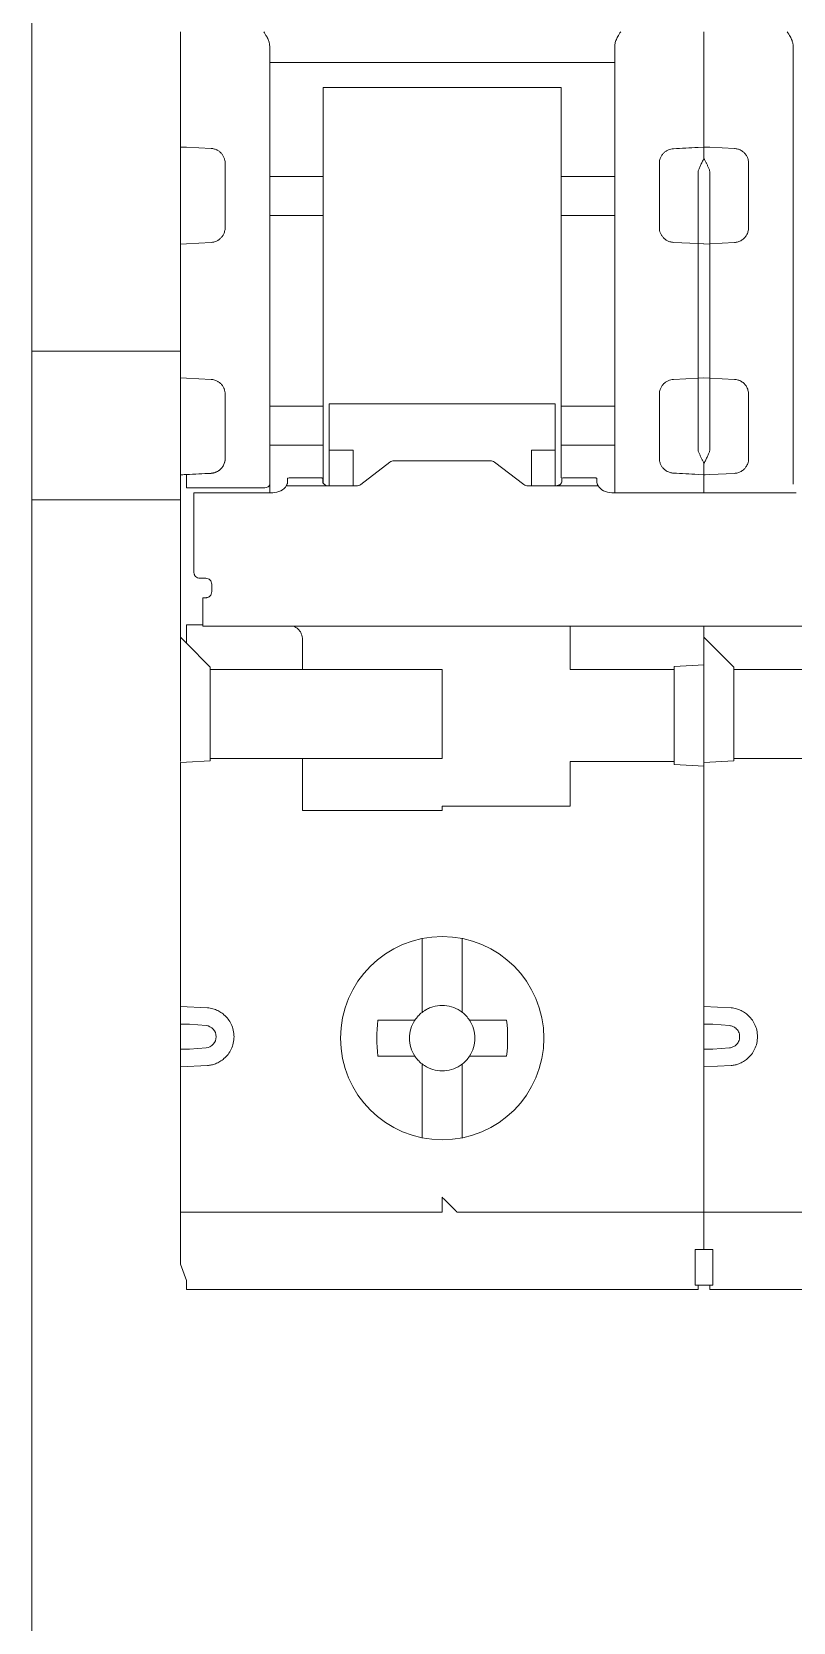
# Model space of a CAD drawing. Header units: millimetres. Extents: x 1359 to 3577, y 1336 to 3557.
# Drawn here: x 1601.1 to 1626.7, y 2911.3 to 2964.8 of the extents above; entities that cross this region are included whole.
import ezdxf

# ---------------------------------------------------------------- set-up
doc = ezdxf.new("R2010")
doc.units = ezdxf.units.MM
doc.layers.add('000-PI-Oprema', color=30, linetype='Continuous', lineweight=5)
doc.layers.add('002-PI-Kabelska kanalica', color=150, linetype='Continuous')

msp = doc.modelspace()

# ---------------------------------------------------------------- linework, layer by layer
at = {"layer": '000-PI-Oprema', "color": 0, "lineweight": 0}
for p, q in [((1623.671, 2964.789), (1623.671, 2963.547)), ((1609.071, 2963.758), (1620.671, 2963.758)), ((1623.671, 2963.547), (1623.671, 2960.914)), ((1610.871, 2962.912), (1618.871, 2962.912)), ((1606.071, 2957.654), (1606.071, 2960.531)), ((1606.117, 2960.913), (1606.089, 2960.914)), ((1606.271, 2960.908), (1606.117, 2960.913)), ((1607.097, 2960.867), (1606.271, 2960.91)), ((1606.271, 2960.908), (1606.271, 2960.91)), ((1607.097, 2960.861), (1607.097, 2960.867)), ((1623.471, 2960.903), (1623.652, 2960.912)), ((1623.717, 2960.913), (1623.689, 2960.914)), ((1623.871, 2960.908), (1623.717, 2960.913)), ((1624.697, 2960.867), (1623.871, 2960.91)), ((1624.697, 2960.867), (1624.697, 2960.861)), ((1623.471, 2960.094), (1623.471, 2957.667)), ((1623.871, 2957.665), (1623.871, 2960.096)), ((1609.071, 2959.923), (1610.871, 2959.923)), ((1620.671, 2959.923), (1618.871, 2959.923)), ((1609.071, 2958.612), (1610.871, 2958.612)), ((1618.871, 2958.612), (1620.671, 2958.612)), ((1606.071, 2957.654), (1606.271, 2957.665)), ((1606.271, 2957.665), (1607.097, 2957.708)), ((1623.471, 2957.667), (1622.645, 2957.71)), ((1623.471, 2957.667), (1623.671, 2957.656)), ((1623.871, 2957.665), (1623.671, 2957.654)), ((1624.697, 2957.708), (1623.871, 2957.665)), ((1606.271, 2953.148), (1606.071, 2953.158)), ((1606.071, 2952.106), (1606.071, 2953.158)), ((1607.097, 2953.104), (1606.271, 2953.148)), ((1622.645, 2953.103), (1623.471, 2953.146)), ((1623.671, 2953.156), (1623.471, 2953.146)), ((1623.471, 2953.146), (1623.471, 2950.718)), ((1623.671, 2953.158), (1623.871, 2953.148)), ((1623.871, 2953.148), (1624.697, 2953.104)), ((1623.871, 2950.716), (1623.871, 2953.148)), ((1609.071, 2952.2), (1610.871, 2952.2)), ((1611.071, 2952.277), (1611.071, 2950.726)), ((1618.671, 2952.277), (1611.071, 2952.277)), ((1618.671, 2950.726), (1618.671, 2952.277)), ((1620.671, 2952.2), (1618.871, 2952.2)), ((1610.871, 2950.89), (1609.071, 2950.89)), ((1610.871, 2949.606), (1610.871, 2950.89)), ((1618.871, 2949.799), (1618.871, 2950.89)), ((1618.871, 2950.89), (1620.671, 2950.89)), ((1611.871, 2950.726), (1611.071, 2950.726)), ((1611.071, 2949.524), (1611.071, 2950.726)), ((1611.871, 2949.524), (1611.871, 2950.726)), ((1613.254, 2950.367), (1616.488, 2950.367)), ((1618.671, 2950.726), (1617.871, 2950.726)), ((1617.871, 2949.524), (1617.871, 2950.726)), ((1618.671, 2950.726), (1618.671, 2949.524)), ((1606.089, 2949.898), (1607.097, 2949.951)), ((1606.271, 2949.902), (1606.271, 2949.904)), ((1607.097, 2949.945), (1607.097, 2949.951)), ((1610.654, 2949.797), (1609.871, 2949.797)), ((1612.13, 2949.569), (1613.113, 2950.322)), ((1616.63, 2950.322), (1617.613, 2949.569)), ((1619.872, 2949.797), (1619.088, 2949.797)), ((1623.652, 2949.9), (1623.471, 2949.91)), ((1623.671, 2949.899), (1623.671, 2949.294)), ((1623.717, 2949.899), (1623.871, 2949.904)), ((1623.871, 2949.902), (1624.697, 2949.945)), ((1623.871, 2949.904), (1623.871, 2949.902)), ((1608.871, 2949.454), (1606.271, 2949.454)), ((1606.521, 2948.682), (1606.521, 2949.294)), ((1606.521, 2949.294), (1609.171, 2949.294)), ((1609.071, 2949.577), (1609.071, 2949.294)), ((1611.054, 2949.524), (1609.629, 2949.524)), ((1609.671, 2949.701), (1609.671, 2949.779)), ((1610.854, 2949.779), (1610.854, 2949.701)), ((1611.054, 2949.524), (1611.988, 2949.524)), ((1617.754, 2949.524), (1618.688, 2949.524)), ((1620.113, 2949.524), (1618.688, 2949.524)), ((1618.888, 2949.779), (1618.888, 2949.701)), ((1620.072, 2949.779), (1620.072, 2949.701)), ((1620.572, 2949.294), (1626.771, 2949.294)), ((1620.671, 2949.306), (1620.671, 2949.729)), ((1606.521, 2948.025), (1606.521, 2946.616)), ((1606.921, 2946.417), (1606.721, 2946.417)), ((1607.121, 2945.968), (1607.121, 2946.217)), ((1606.071, 2945.706), (1606.071, 2946.023)), ((1606.071, 2944.432), (1606.071, 2945.706)), ((1606.821, 2945.763), (1606.921, 2945.763)), ((1606.821, 2945.719), (1606.821, 2945.763)), ((1606.821, 2945.719), (1606.821, 2945.63)), ((1606.821, 2944.856), (1606.271, 2944.856)), ((1606.821, 2944.808), (1610.921, 2944.808)), ((1610.921, 2944.809), (1636.421, 2944.809)), ((1619.171, 2943.356), (1619.171, 2944.809)), ((1623.671, 2944.809), (1623.671, 2944.432)), ((1606.071, 2940.256), (1606.071, 2944.432)), ((1606.071, 2944.432), (1606.271, 2944.232)), ((1606.271, 2944.232), (1606.271, 2944.356)), ((1606.271, 2944.232), (1607.071, 2943.432)), ((1610.171, 2943.356), (1610.171, 2944.356)), ((1623.671, 2944.432), (1623.871, 2944.232)), ((1623.671, 2943.509), (1623.671, 2944.432)), ((1623.871, 2944.232), (1624.671, 2943.432)), ((1607.071, 2943.432), (1607.071, 2943.356)), ((1622.671, 2943.456), (1623.471, 2943.498)), ((1622.671, 2943.456), (1622.671, 2943.356)), ((1623.671, 2943.509), (1623.471, 2943.498)), ((1623.671, 2943.509), (1623.671, 2940.256)), ((1624.671, 2943.432), (1624.671, 2943.356)), ((1610.171, 2943.356), (1607.071, 2943.356)), ((1607.071, 2943.356), (1607.071, 2940.356)), ((1610.171, 2943.356), (1610.571, 2943.356)), ((1610.571, 2943.356), (1614.871, 2943.356)), ((1614.871, 2943.356), (1614.871, 2940.356)), ((1619.571, 2943.356), (1619.171, 2943.356)), ((1619.571, 2943.356), (1622.671, 2943.356)), ((1622.671, 2943.356), (1622.671, 2940.256)), ((1624.671, 2943.356), (1627.771, 2943.356)), ((1624.671, 2943.356), (1624.671, 2940.356)), ((1606.071, 2941.256), (1606.066, 2941.261)), ((1606.071, 2940.228), (1606.271, 2940.238)), ((1606.071, 2940.228), (1606.071, 2932.333)), ((1607.071, 2940.28), (1606.271, 2940.238)), ((1607.071, 2940.356), (1607.071, 2940.28)), ((1610.171, 2940.356), (1607.071, 2940.356)), ((1610.171, 2938.606), (1610.171, 2940.356)), ((1610.171, 2940.356), (1610.571, 2940.356)), ((1614.871, 2940.356), (1610.571, 2940.356)), ((1619.571, 2940.256), (1619.171, 2940.256)), ((1619.171, 2940.256), (1619.171, 2938.756)), ((1622.671, 2940.256), (1619.571, 2940.256)), ((1622.671, 2940.156), (1622.671, 2940.256)), ((1623.671, 2940.228), (1623.671, 2940.256)), ((1623.671, 2940.228), (1623.871, 2940.238)), ((1623.671, 2940.228), (1623.671, 2940.104)), ((1624.671, 2940.28), (1623.871, 2940.238)), ((1624.671, 2940.356), (1624.671, 2940.28)), ((1627.771, 2940.356), (1624.671, 2940.356)), ((1623.471, 2940.114), (1622.671, 2940.156)), ((1623.471, 2940.114), (1623.671, 2940.104)), ((1623.671, 2932.333), (1623.671, 2940.104)), ((1614.871, 2938.606), (1610.171, 2938.606)), ((1614.871, 2938.756), (1614.871, 2938.606)), ((1619.171, 2938.756), (1614.871, 2938.756)), ((1606.066, 2936.251), (1606.071, 2936.256)), ((1614.196, 2934.295), (1614.196, 2934.232)), ((1615.546, 2934.232), (1615.546, 2934.295)), ((1614.196, 2934.232), (1614.196, 2932.113)), ((1615.546, 2932.113), (1615.546, 2934.232)), ((1606.071, 2932.159), (1606.071, 2932.332)), ((1623.671, 2932.333), (1623.671, 2929.68)), ((1606.981, 2931.978), (1606.071, 2932.016)), ((1614.196, 2932.113), (1614.196, 2931.825)), ((1615.546, 2932.113), (1615.546, 2931.825)), ((1624.581, 2931.978), (1623.671, 2932.016)), ((1606.071, 2930.584), (1606.071, 2931.429)), ((1606.371, 2931.429), (1606.929, 2931.38)), ((1612.707, 2931.556), (1613.565, 2931.556)), ((1617.035, 2931.556), (1616.177, 2931.556)), ((1623.971, 2931.429), (1624.529, 2931.38)), ((1606.929, 2930.633), (1606.371, 2930.584)), ((1623.971, 2930.584), (1624.529, 2930.633)), ((1606.071, 2929.997), (1606.981, 2930.035)), ((1613.565, 2930.356), (1612.707, 2930.356)), ((1614.196, 2930.088), (1614.196, 2929.8)), ((1615.546, 2930.088), (1615.546, 2929.8)), ((1617.035, 2930.356), (1616.177, 2930.356)), ((1623.671, 2929.997), (1624.581, 2930.035)), ((1606.071, 2929.68), (1606.071, 2929.734)), ((1606.071, 2929.68), (1606.071, 2925.956)), ((1614.196, 2929.8), (1614.196, 2927.68)), ((1615.546, 2927.68), (1615.546, 2929.8)), ((1623.671, 2925.956), (1623.671, 2929.68)), ((1614.196, 2927.68), (1614.196, 2927.606)), ((1615.546, 2927.606), (1615.546, 2927.68)), ((1606.071, 2925.956), (1606.071, 2923.356)), ((1623.671, 2925.956), (1623.671, 2923.856)), ((1606.071, 2925.106), (1614.871, 2925.106)), ((1623.671, 2925.106), (1615.371, 2925.106)), ((1632.471, 2925.106), (1623.671, 2925.106)), ((1623.971, 2923.856), (1623.371, 2923.856)), ((1606.071, 2923.356), (1606.271, 2922.807)), ((1623.471, 2922.656), (1623.371, 2922.656)), ((1623.871, 2922.656), (1623.471, 2922.656)), ((1623.971, 2922.656), (1623.871, 2922.656)), ((1611.071, 2922.506), (1606.271, 2922.506)), ((1618.691, 2922.506), (1611.071, 2922.506)), ((1623.471, 2922.506), (1618.691, 2922.506)), ((1628.671, 2922.506), (1623.871, 2922.506))]:
    msp.add_line(p, q, dxfattribs=at)
at = {"layer": '000-PI-Oprema', "color": 0, "lineweight": 0, "flags": 128}
msp.add_lwpolyline([(1609.071, 2949.577), (1609.067, 2949.553), (1609.056, 2949.53), (1609.038, 2949.509), (1609.013, 2949.49), (1608.982, 2949.475), (1608.948, 2949.464), (1608.91, 2949.457), (1608.871, 2949.454)], dxfattribs=at)
at = {"layer": '000-PI-Oprema', "color": 0, "lineweight": 0}
msp.add_circle((1614.871, 2930.956), 3.418, dxfattribs=at)
for start, end in [(136.9319, 146.9443), (135, 136.9319), (133.0681, 135), (123.0557, 133.0681), (46.9319, 56.9443), (33.0557, 43.0681), (213.0557, 223.0681), (223.0681, 225), (225, 226.9319), (226.9319, 236.9443), (303.0557, 313.0681), (315, 316.9319), (316.9319, 326.9443)]:
    msp.add_arc((1614.871, 2930.956), 1.1, start, end, dxfattribs=at)
for points, knots in [([(1606.071, 2963.547), (1606.071, 2963.561), (1606.071, 2963.587), (1606.071, 2963.634), (1606.071, 2963.687), (1606.071, 2963.767), (1606.071, 2963.882), (1606.071, 2964.042), (1606.071, 2964.218), (1606.071, 2964.405), (1606.071, 2964.596), (1606.071, 2964.725), (1606.071, 2964.789)], [0, 0, 0, 0, 0.061391, 0.122427, 0.18342, 0.24468, 0.372209, 0.500076, 0.627605, 0.755472, 0.877481, 1, 1, 1, 1]), ([(1608.871, 2964.789), (1608.905, 2964.736), (1608.952, 2964.662), (1609.003, 2964.563), (1609.037, 2964.485), (1609.064, 2964.398), (1609.069, 2964.331), (1609.071, 2964.299)], [0, 0, 0, 0, 0.350015, 0.493309, 0.624855, 0.821183, 1, 1, 1, 1]), ([(1620.671, 2964.299), (1620.672, 2964.32), (1620.674, 2964.364), (1620.689, 2964.43), (1620.71, 2964.496), (1620.74, 2964.563), (1620.791, 2964.662), (1620.838, 2964.737), (1620.871, 2964.789)], [0, 0, 0, 0, 0.117446, 0.242847, 0.378002, 0.506391, 0.652474, 1, 1, 1, 1]), ([(1626.471, 2964.789), (1626.505, 2964.736), (1626.552, 2964.662), (1626.603, 2964.562), (1626.637, 2964.485), (1626.664, 2964.398), (1626.669, 2964.331), (1626.671, 2964.299)], [0, 0, 0, 0, 0.350596, 0.493868, 0.625405, 0.821427, 1, 1, 1, 1]), ([(1620.671, 2964.145), (1620.671, 2964.155), (1620.671, 2964.174), (1620.671, 2964.21), (1620.671, 2964.252), (1620.671, 2964.283), (1620.671, 2964.299)], [0, 0, 0, 0, 0.251193, 0.5, 0.748807, 1, 1, 1, 1]), ([(1626.671, 2964.299), (1626.671, 2964.283), (1626.671, 2964.252), (1626.671, 2964.21), (1626.671, 2964.174), (1626.671, 2964.155), (1626.671, 2964.145)], [0, 0, 0, 0, 0.251193, 0.5, 0.748807, 1, 1, 1, 1]), ([(1609.071, 2964.145), (1609.071, 2964.105), (1609.071, 2964.024), (1609.071, 2963.893), (1609.071, 2963.753), (1609.071, 2963.606), (1609.071, 2963.45), (1609.071, 2963.285), (1609.071, 2963.113), (1609.071, 2962.872), (1609.071, 2962.553), (1609.071, 2962.142), (1609.071, 2961.705), (1609.071, 2961.392), (1609.071, 2961.235)], [0, 0, 0, 0, 0.062736, 0.125281, 0.187695, 0.250043, 0.312387, 0.374792, 0.437318, 0.500031, 0.625212, 0.749931, 0.874692, 1, 1, 1, 1]), ([(1620.671, 2961.083), (1620.671, 2961.167), (1620.671, 2961.333), (1620.671, 2961.575), (1620.671, 2961.81), (1620.671, 2962.037), (1620.671, 2962.257), (1620.671, 2962.47), (1620.671, 2962.676), (1620.671, 2962.94), (1620.671, 2963.249), (1620.671, 2963.585), (1620.671, 2963.889), (1620.671, 2964.06), (1620.671, 2964.145)], [0, 0, 0, 0, 0.062754, 0.125301, 0.187708, 0.250043, 0.312375, 0.374772, 0.437302, 0.500033, 0.625237, 0.749935, 0.874674, 1, 1, 1, 1]), ([(1626.671, 2964.145), (1626.671, 2964.105), (1626.671, 2964.024), (1626.671, 2963.893), (1626.671, 2963.753), (1626.671, 2963.606), (1626.671, 2963.45), (1626.671, 2963.285), (1626.671, 2963.113), (1626.671, 2962.872), (1626.671, 2962.553), (1626.671, 2962.142), (1626.671, 2961.705), (1626.671, 2961.392), (1626.671, 2961.235)], [0, 0, 0, 0, 0.062736, 0.125281, 0.187695, 0.250043, 0.312387, 0.374792, 0.437318, 0.500031, 0.625212, 0.749931, 0.874692, 1, 1, 1, 1]), ([(1606.071, 2960.914), (1606.071, 2960.985), (1606.071, 2961.128), (1606.071, 2961.334), (1606.071, 2961.535), (1606.071, 2961.73), (1606.071, 2961.918), (1606.071, 2962.101), (1606.071, 2962.277), (1606.071, 2962.504), (1606.071, 2962.77), (1606.071, 2963.06), (1606.071, 2963.323), (1606.071, 2963.472), (1606.071, 2963.547)], [0, 0, 0, 0, 0.062728, 0.125271, 0.18769, 0.250045, 0.312396, 0.374804, 0.437328, 0.500029, 0.625194, 0.749922, 0.874696, 1, 1, 1, 1]), ([(1610.871, 2962.912), (1610.871, 2962.871), (1610.871, 2962.788), (1610.871, 2962.67), (1610.871, 2962.557), (1610.871, 2962.414), (1610.871, 2962.249), (1610.871, 2962.141), (1610.871, 2962.088)], [0, 0, 0, 0, 0.125424, 0.250193, 0.374902, 0.500146, 0.749703, 1, 1, 1, 1]), ([(1618.871, 2962.088), (1618.871, 2962.114), (1618.871, 2962.166), (1618.871, 2962.254), (1618.871, 2962.348), (1618.871, 2962.483), (1618.871, 2962.667), (1618.871, 2962.83), (1618.871, 2962.912)], [0, 0, 0, 0, 0.125424, 0.250193, 0.374902, 0.500146, 0.749703, 1, 1, 1, 1]), ([(1618.871, 2959.923), (1618.871, 2959.994), (1618.871, 2960.136), (1618.871, 2960.342), (1618.871, 2960.543), (1618.871, 2960.739), (1618.871, 2960.929), (1618.871, 2961.175), (1618.871, 2961.467), (1618.871, 2961.794), (1618.871, 2961.99), (1618.871, 2962.088)], [0, 0, 0, 0, 0.083508, 0.166833, 0.25006, 0.333277, 0.416572, 0.500032, 0.666688, 0.83311, 1, 1, 1, 1]), ([(1609.071, 2961.235), (1609.071, 2961.171), (1609.071, 2961.044), (1609.071, 2960.845), (1609.071, 2960.643), (1609.071, 2960.435), (1609.071, 2960.223), (1609.071, 2960.006), (1609.071, 2959.784), (1609.071, 2959.633), (1609.071, 2959.558)], [0, 0, 0, 0, 0.12575, 0.250858, 0.375537, 0.5, 0.624463, 0.749142, 0.87425, 1, 1, 1, 1]), ([(1620.671, 2959.69), (1620.671, 2959.761), (1620.671, 2959.903), (1620.671, 2960.111), (1620.671, 2960.315), (1620.671, 2960.514), (1620.671, 2960.709), (1620.671, 2960.899), (1620.671, 2961.022), (1620.671, 2961.083)], [0, 0, 0, 0, 0.143512, 0.28637, 0.428834, 0.571166, 0.71363, 0.856488, 1, 1, 1, 1]), ([(1626.671, 2961.235), (1626.671, 2961.171), (1626.671, 2961.044), (1626.671, 2960.845), (1626.671, 2960.643), (1626.671, 2960.435), (1626.671, 2960.223), (1626.671, 2960.006), (1626.671, 2959.784), (1626.671, 2959.633), (1626.671, 2959.558)], [0, 0, 0, 0, 0.12575, 0.250858, 0.375537, 0.5, 0.624463, 0.749142, 0.87425, 1, 1, 1, 1]), ([(1607.097, 2960.867), (1607.117, 2960.865), (1607.156, 2960.862), (1607.212, 2960.849), (1607.278, 2960.825), (1607.35, 2960.786), (1607.424, 2960.727), (1607.487, 2960.653), (1607.534, 2960.566), (1607.565, 2960.47), (1607.569, 2960.403), (1607.571, 2960.369)], [0, 0, 0, 0, 0.071618, 0.143308, 0.216363, 0.334035, 0.455285, 0.587191, 0.721903, 0.860899, 1, 1, 1, 1]), ([(1622.171, 2960.36), (1622.172, 2960.383), (1622.174, 2960.428), (1622.188, 2960.494), (1622.214, 2960.568), (1622.257, 2960.646), (1622.319, 2960.72), (1622.393, 2960.779), (1622.474, 2960.822), (1622.558, 2960.851), (1622.616, 2960.857), (1622.645, 2960.86)], [0, 0, 0, 0, 0.093221, 0.185813, 0.279137, 0.41434, 0.546905, 0.668022, 0.785627, 0.893606, 1, 1, 1, 1]), ([(1623.471, 2960.094), (1623.484, 2960.126), (1623.511, 2960.195), (1623.557, 2960.301), (1623.611, 2960.417), (1623.65, 2960.491), (1623.671, 2960.53)], [0, 0, 0, 0, 0.193415, 0.424448, 0.693252, 1, 1, 1, 1]), ([(1623.871, 2960.096), (1623.859, 2960.128), (1623.834, 2960.191), (1623.795, 2960.282), (1623.755, 2960.369), (1623.713, 2960.453), (1623.685, 2960.505), (1623.671, 2960.531)], [0, 0, 0, 0, 0.194202, 0.390464, 0.589612, 0.792498, 1, 1, 1, 1]), ([(1625.171, 2960.369), (1625.17, 2960.392), (1625.169, 2960.437), (1625.154, 2960.503), (1625.129, 2960.576), (1625.086, 2960.653), (1625.017, 2960.735), (1624.925, 2960.804), (1624.813, 2960.853), (1624.735, 2960.863), (1624.697, 2960.867)], [0, 0, 0, 0, 0.092601, 0.18543, 0.278489, 0.413813, 0.545287, 0.709927, 0.860804, 1, 1, 1, 1]), ([(1607.571, 2958.207), (1607.571, 2958.327), (1607.571, 2958.566), (1607.571, 2958.921), (1607.571, 2959.274), (1607.571, 2959.506), (1607.571, 2959.622)], [0, 0, 0, 0, 0.2501, 0.5, 0.7499, 1, 1, 1, 1]), ([(1609.071, 2959.558), (1609.071, 2959.447), (1609.071, 2959.225), (1609.071, 2958.89), (1609.071, 2958.552), (1609.071, 2958.212), (1609.071, 2957.87), (1609.071, 2957.291), (1609.071, 2956.471), (1609.071, 2955.406), (1609.071, 2954.342), (1609.071, 2953.406), (1609.071, 2952.6), (1609.071, 2951.921), (1609.071, 2951.477), (1609.071, 2951.255)], [0, 0, 0, 0, 0.041447, 0.082829, 0.124176, 0.16552, 0.206891, 0.248321, 0.374134, 0.500011, 0.625824, 0.751702, 0.834467, 0.91715, 1, 1, 1, 1]), ([(1610.871, 2959.923), (1610.871, 2959.874), (1610.871, 2959.776), (1610.871, 2959.56), (1610.871, 2959.321), (1610.871, 2959.076), (1610.871, 2958.856), (1610.871, 2958.691), (1610.871, 2958.635), (1610.871, 2958.612)], [0, 0, 0, 0, 0.150243, 0.300485, 0.450729, 0.600973, 0.751216, 0.901461, 1, 1, 1, 1]), ([(1618.871, 2959.923), (1618.871, 2959.874), (1618.871, 2959.776), (1618.871, 2959.56), (1618.871, 2959.321), (1618.871, 2959.076), (1618.871, 2958.856), (1618.871, 2958.691), (1618.871, 2958.635), (1618.871, 2958.612)], [0, 0, 0, 0, 0.150243, 0.300485, 0.450729, 0.600973, 0.751216, 0.901461, 1, 1, 1, 1]), ([(1620.671, 2951.123), (1620.671, 2951.237), (1620.671, 2951.465), (1620.671, 2951.81), (1620.671, 2952.158), (1620.671, 2952.508), (1620.671, 2952.862), (1620.671, 2953.459), (1620.671, 2954.306), (1620.671, 2955.406), (1620.671, 2956.506), (1620.671, 2957.473), (1620.671, 2958.305), (1620.671, 2959.005), (1620.671, 2959.461), (1620.671, 2959.69)], [0, 0, 0, 0, 0.041431, 0.082793, 0.124119, 0.165441, 0.206793, 0.248207, 0.374079, 0.500012, 0.625883, 0.751817, 0.834548, 0.917188, 1, 1, 1, 1]), ([(1626.671, 2959.558), (1626.671, 2959.447), (1626.671, 2959.225), (1626.671, 2958.89), (1626.671, 2958.552), (1626.671, 2958.212), (1626.671, 2957.87), (1626.671, 2957.291), (1626.671, 2956.471), (1626.671, 2955.406), (1626.671, 2954.342), (1626.671, 2953.406), (1626.671, 2952.6), (1626.671, 2951.921), (1626.671, 2951.477), (1626.671, 2951.255)], [0, 0, 0, 0, 0.041447, 0.082829, 0.124176, 0.16552, 0.206891, 0.248321, 0.374134, 0.500011, 0.625824, 0.751702, 0.834467, 0.91715, 1, 1, 1, 1]), ([(1610.871, 2958.612), (1610.871, 2958.529), (1610.871, 2958.362), (1610.871, 2958.107), (1610.871, 2957.85), (1610.871, 2957.59), (1610.871, 2957.327), (1610.871, 2956.88), (1610.871, 2956.24), (1610.871, 2955.406), (1610.871, 2954.573), (1610.871, 2953.844), (1610.871, 2953.222), (1610.871, 2952.703), (1610.871, 2952.368), (1610.871, 2952.2)], [0, 0, 0, 0, 0.041319, 0.082538, 0.123706, 0.164869, 0.206076, 0.247373, 0.373654, 0.500018, 0.626299, 0.752662, 0.835118, 0.917437, 1, 1, 1, 1]), ([(1618.871, 2958.612), (1618.871, 2957.605), (1618.871, 2956.506), (1618.871, 2954.307), (1618.871, 2953.208), (1618.871, 2952.2)], [0, 0, 0, 0, 0.5, 0.5, 1, 1, 1, 1]), ([(1607.571, 2958.207), (1607.571, 2958.186), (1607.569, 2958.144), (1607.556, 2958.081), (1607.533, 2958.01), (1607.494, 2957.935), (1607.435, 2957.86), (1607.363, 2957.797), (1607.281, 2957.75), (1607.191, 2957.718), (1607.129, 2957.711), (1607.097, 2957.708)], [0, 0, 0, 0, 0.085507, 0.170147, 0.255273, 0.381189, 0.506725, 0.630753, 0.754527, 0.877113, 1, 1, 1, 1]), ([(1622.645, 2957.71), (1622.624, 2957.712), (1622.582, 2957.715), (1622.521, 2957.731), (1622.453, 2957.757), (1622.38, 2957.799), (1622.308, 2957.862), (1622.249, 2957.936), (1622.205, 2958.021), (1622.176, 2958.113), (1622.173, 2958.177), (1622.171, 2958.209)], [0, 0, 0, 0, 0.082209, 0.16366, 0.245689, 0.369303, 0.493372, 0.618767, 0.744744, 0.872104, 1, 1, 1, 1]), ([(1624.697, 2957.708), (1624.718, 2957.71), (1624.759, 2957.714), (1624.82, 2957.729), (1624.878, 2957.751), (1624.934, 2957.781), (1624.986, 2957.817), (1625.045, 2957.872), (1625.107, 2957.953), (1625.16, 2958.07), (1625.167, 2958.16), (1625.171, 2958.207)], [0, 0, 0, 0, 0.080411, 0.161533, 0.243405, 0.326066, 0.409552, 0.493901, 0.642123, 0.810797, 1, 1, 1, 1]), ([(1606.071, 2953.158), (1606.071, 2953.264), (1606.071, 2953.477), (1606.071, 2953.796), (1606.071, 2954.117), (1606.071, 2954.438), (1606.071, 2954.76), (1606.071, 2955.083), (1606.071, 2955.487), (1606.071, 2955.972), (1606.071, 2956.535), (1606.071, 2957.097), (1606.071, 2957.468), (1606.071, 2957.654)], [0, 0, 0, 0, 0.071572, 0.143012, 0.214372, 0.285701, 0.357051, 0.428472, 0.500015, 0.625079, 0.749917, 0.8748, 1, 1, 1, 1]), ([(1623.471, 2957.667), (1623.471, 2957.56), (1623.471, 2957.346), (1623.471, 2957.024), (1623.471, 2956.702), (1623.471, 2956.379), (1623.471, 2956.055), (1623.471, 2955.731), (1623.471, 2955.325), (1623.471, 2954.838), (1623.471, 2954.272), (1623.471, 2953.707), (1623.471, 2953.333), (1623.471, 2953.146)], [0, 0, 0, 0, 0.071556, 0.142997, 0.214365, 0.285706, 0.357065, 0.428486, 0.500013, 0.625062, 0.749916, 0.874816, 1, 1, 1, 1]), ([(1607.097, 2953.104), (1607.118, 2953.103), (1607.16, 2953.099), (1607.221, 2953.083), (1607.29, 2953.057), (1607.363, 2953.015), (1607.435, 2952.953), (1607.494, 2952.878), (1607.538, 2952.793), (1607.566, 2952.701), (1607.57, 2952.637), (1607.571, 2952.605)], [0, 0, 0, 0, 0.082205, 0.163652, 0.245679, 0.369354, 0.493482, 0.618917, 0.744935, 0.872201, 1, 1, 1, 1]), ([(1622.171, 2952.603), (1622.172, 2952.625), (1622.174, 2952.667), (1622.186, 2952.73), (1622.21, 2952.801), (1622.249, 2952.876), (1622.308, 2952.951), (1622.38, 2953.013), (1622.462, 2953.06), (1622.551, 2953.093), (1622.614, 2953.099), (1622.645, 2953.103)], [0, 0, 0, 0, 0.085573, 0.170275, 0.255463, 0.381339, 0.506835, 0.630803, 0.754517, 0.877108, 1, 1, 1, 1]), ([(1625.171, 2952.605), (1625.17, 2952.629), (1625.168, 2952.677), (1625.153, 2952.745), (1625.131, 2952.806), (1625.102, 2952.861), (1625.069, 2952.909), (1625.017, 2952.97), (1624.937, 2953.035), (1624.821, 2953.089), (1624.739, 2953.099), (1624.697, 2953.104)], [0, 0, 0, 0, 0.097376, 0.189595, 0.276665, 0.358598, 0.435408, 0.507112, 0.674555, 0.83875, 1, 1, 1, 1]), ([(1607.571, 2951.19), (1607.571, 2951.306), (1607.571, 2951.539), (1607.571, 2951.892), (1607.571, 2952.247), (1607.571, 2952.486), (1607.571, 2952.605)], [0, 0, 0, 0, 0.2501, 0.5, 0.7499, 1, 1, 1, 1]), ([(1606.071, 2950.281), (1606.071, 2950.281), (1606.071, 2950.608), (1606.071, 2950.991), (1606.071, 2951.48), (1606.071, 2951.834), (1606.071, 2952.063), (1606.071, 2952.092), (1606.071, 2952.106)], [0, 0, 0, 0, 0.008736, 0.206989, 0.405242, 0.603494, 0.801747, 1, 1, 1, 1]), ([(1610.871, 2952.2), (1610.871, 2952.178), (1610.871, 2952.122), (1610.871, 2951.957), (1610.871, 2951.737), (1610.871, 2951.492), (1610.871, 2951.252), (1610.871, 2951.036), (1610.871, 2950.939), (1610.871, 2950.89)], [0, 0, 0, 0, 0.098539, 0.248784, 0.399027, 0.54927, 0.699515, 0.849757, 1, 1, 1, 1]), ([(1618.871, 2952.2), (1618.871, 2952.178), (1618.871, 2952.122), (1618.871, 2951.957), (1618.871, 2951.737), (1618.871, 2951.492), (1618.871, 2951.252), (1618.871, 2951.036), (1618.871, 2950.939), (1618.871, 2950.89)], [0, 0, 0, 0, 0.098539, 0.248784, 0.399027, 0.54927, 0.699515, 0.849757, 1, 1, 1, 1]), ([(1607.571, 2950.443), (1607.571, 2950.504), (1607.571, 2950.625), (1607.571, 2950.811), (1607.571, 2950.999), (1607.571, 2951.126), (1607.571, 2951.19)], [0, 0, 0, 0, 0.25014, 0.5, 0.74986, 1, 1, 1, 1]), ([(1609.071, 2951.255), (1609.071, 2951.179), (1609.071, 2951.028), (1609.071, 2950.807), (1609.071, 2950.59), (1609.071, 2950.378), (1609.071, 2950.17), (1609.071, 2949.967), (1609.071, 2949.769), (1609.071, 2949.641), (1609.071, 2949.577)], [0, 0, 0, 0, 0.12575, 0.250858, 0.375537, 0.5, 0.624463, 0.749142, 0.87425, 1, 1, 1, 1]), ([(1620.671, 2949.729), (1620.671, 2949.791), (1620.671, 2949.913), (1620.671, 2950.103), (1620.671, 2950.298), (1620.671, 2950.497), (1620.671, 2950.701), (1620.671, 2950.909), (1620.671, 2951.052), (1620.671, 2951.123)], [0, 0, 0, 0, 0.143512, 0.28637, 0.428834, 0.571166, 0.71363, 0.856488, 1, 1, 1, 1]), ([(1626.671, 2951.255), (1626.671, 2951.179), (1626.671, 2951.028), (1626.671, 2950.807), (1626.671, 2950.59), (1626.671, 2950.378), (1626.671, 2950.17), (1626.671, 2949.967), (1626.671, 2949.769), (1626.671, 2949.641), (1626.671, 2949.577)], [0, 0, 0, 0, 0.12575, 0.250858, 0.375537, 0.5, 0.624463, 0.749142, 0.87425, 1, 1, 1, 1]), ([(1607.097, 2949.951), (1607.139, 2949.953), (1607.185, 2949.961), (1607.285, 2949.995), (1607.338, 2950.022), (1607.438, 2950.104), (1607.484, 2950.159), (1607.552, 2950.293), (1607.571, 2950.371), (1607.571, 2950.45)], [0, 0, 0, 0, 0.25, 0.25, 0.5, 0.5, 0.75, 0.75, 1, 1, 1, 1]), ([(1607.097, 2949.945), (1607.116, 2949.947), (1607.154, 2949.95), (1607.21, 2949.963), (1607.266, 2949.983), (1607.32, 2950.009), (1607.373, 2950.044), (1607.43, 2950.093), (1607.493, 2950.167), (1607.54, 2950.26), (1607.567, 2950.357), (1607.57, 2950.414), (1607.571, 2950.443)], [0, 0, 0, 0, 0.068374, 0.139377, 0.213319, 0.290477, 0.371094, 0.455382, 0.587277, 0.761474, 0.880592, 1, 1, 1, 1]), ([(1622.645, 2949.953), (1622.626, 2949.955), (1622.587, 2949.958), (1622.531, 2949.971), (1622.465, 2949.995), (1622.393, 2950.033), (1622.319, 2950.093), (1622.256, 2950.167), (1622.209, 2950.254), (1622.177, 2950.351), (1622.173, 2950.418), (1622.171, 2950.452)], [0, 0, 0, 0, 0.070996, 0.142095, 0.214573, 0.332083, 0.453298, 0.585758, 0.72107, 0.860537, 1, 1, 1, 1]), ([(1623.471, 2950.718), (1623.484, 2950.687), (1623.509, 2950.623), (1623.548, 2950.532), (1623.588, 2950.445), (1623.629, 2950.361), (1623.657, 2950.309), (1623.671, 2950.283)], [0, 0, 0, 0, 0.1942, 0.390457, 0.5896, 0.792488, 1, 1, 1, 1]), ([(1623.871, 2950.716), (1623.859, 2950.685), (1623.831, 2950.616), (1623.785, 2950.51), (1623.731, 2950.394), (1623.692, 2950.32), (1623.671, 2950.281)], [0, 0, 0, 0, 0.193384, 0.424408, 0.693222, 1, 1, 1, 1]), ([(1624.697, 2949.945), (1624.716, 2949.947), (1624.754, 2949.95), (1624.81, 2949.963), (1624.866, 2949.983), (1624.92, 2950.009), (1624.973, 2950.044), (1625.03, 2950.093), (1625.093, 2950.167), (1625.14, 2950.26), (1625.167, 2950.357), (1625.17, 2950.414), (1625.171, 2950.443)], [0, 0, 0, 0, 0.068374, 0.139376, 0.213318, 0.290476, 0.371092, 0.45538, 0.587276, 0.76147, 0.88059, 1, 1, 1, 1]), ([(1606.071, 2947.265), (1606.071, 2947.302), (1606.071, 2947.375), (1606.071, 2947.495), (1606.071, 2947.622), (1606.071, 2947.756), (1606.071, 2947.897), (1606.071, 2948.046), (1606.071, 2948.202), (1606.071, 2948.42), (1606.071, 2948.708), (1606.071, 2949.08), (1606.071, 2949.475), (1606.071, 2949.757), (1606.071, 2949.899)], [0, 0, 0, 0, 0.062728, 0.125271, 0.18769, 0.250045, 0.312396, 0.374804, 0.437328, 0.500029, 0.625194, 0.749922, 0.874696, 1, 1, 1, 1]), ([(1606.271, 2949.904), (1606.245, 2949.903), (1606.192, 2949.902), (1606.142, 2949.9), (1606.117, 2949.899)], [0, 0, 0, 0, 0.508632, 1, 1, 1, 1]), ([(1609.671, 2949.779), (1609.671, 2949.784), (1609.693, 2949.789), (1609.767, 2949.795), (1609.819, 2949.797), (1609.871, 2949.797)], [0, 0, 0, 0, 0.5, 0.5, 1, 1, 1, 1]), ([(1610.854, 2949.779), (1610.854, 2949.781), (1610.852, 2949.783), (1610.84, 2949.786), (1610.822, 2949.789), (1610.789, 2949.793), (1610.733, 2949.796), (1610.681, 2949.797), (1610.654, 2949.797)], [0, 0, 0, 0, 0.128148, 0.251094, 0.373747, 0.501054, 0.748354, 1, 1, 1, 1]), ([(1619.088, 2949.797), (1619.075, 2949.797), (1619.049, 2949.797), (1619.011, 2949.796), (1618.976, 2949.794), (1618.937, 2949.791), (1618.896, 2949.786), (1618.891, 2949.782), (1618.888, 2949.779)], [0, 0, 0, 0, 0.128148, 0.251094, 0.373747, 0.501054, 0.748354, 1, 1, 1, 1]), ([(1620.072, 2949.779), (1620.071, 2949.781), (1620.069, 2949.783), (1620.058, 2949.786), (1620.039, 2949.789), (1620.006, 2949.793), (1619.951, 2949.796), (1619.898, 2949.797), (1619.872, 2949.797)], [0, 0, 0, 0, 0.128148, 0.251094, 0.373747, 0.501054, 0.748354, 1, 1, 1, 1]), ([(1609.171, 2949.294), (1609.268, 2949.294), (1609.364, 2949.317), (1609.526, 2949.398), (1609.591, 2949.456), (1609.629, 2949.524)], [0, 0, 0, 0, 0.5, 0.5, 1, 1, 1, 1]), ([(1609.671, 2949.651), (1609.671, 2949.642), (1609.67, 2949.625), (1609.661, 2949.594), (1609.649, 2949.561), (1609.636, 2949.536), (1609.629, 2949.524)], [0, 0, 0, 0, 0.256458, 0.506841, 0.753776, 1, 1, 1, 1]), ([(1609.671, 2949.651), (1609.671, 2949.659), (1609.671, 2949.676), (1609.671, 2949.693), (1609.671, 2949.698), (1609.671, 2949.701)], [0, 0, 0, 0, 0.334189, 0.665811, 1, 1, 1, 1]), ([(1610.854, 2949.651), (1610.855, 2949.645), (1610.856, 2949.633), (1610.867, 2949.611), (1610.884, 2949.589), (1610.914, 2949.565), (1610.968, 2949.533), (1611.021, 2949.528), (1611.054, 2949.524)], [0, 0, 0, 0, 0.121269, 0.244591, 0.370821, 0.500756, 0.692101, 1, 1, 1, 1]), ([(1618.688, 2949.524), (1618.703, 2949.525), (1618.73, 2949.526), (1618.767, 2949.535), (1618.795, 2949.547), (1618.816, 2949.558), (1618.847, 2949.578), (1618.881, 2949.612), (1618.886, 2949.638), (1618.888, 2949.651)], [0, 0, 0, 0, 0.138294, 0.257669, 0.358107, 0.439606, 0.502183, 0.756685, 1, 1, 1, 1]), ([(1620.072, 2949.701), (1620.072, 2949.698), (1620.072, 2949.693), (1620.072, 2949.676), (1620.072, 2949.659), (1620.072, 2949.651)], [0, 0, 0, 0, 0.334189, 0.665811, 1, 1, 1, 1]), ([(1620.113, 2949.524), (1620.107, 2949.536), (1620.094, 2949.561), (1620.081, 2949.594), (1620.073, 2949.625), (1620.072, 2949.642), (1620.072, 2949.651)], [0, 0, 0, 0, 0.246224, 0.493159, 0.743542, 1, 1, 1, 1]), ([(1620.113, 2949.524), (1620.152, 2949.456), (1620.217, 2949.398), (1620.379, 2949.317), (1620.475, 2949.294), (1620.572, 2949.294)], [0, 0, 0, 0, 0.5, 0.5, 1, 1, 1, 1]), ([(1606.071, 2946.023), (1606.071, 2946.056), (1606.071, 2946.12), (1606.071, 2946.216), (1606.071, 2946.311), (1606.071, 2946.438), (1606.071, 2946.594), (1606.071, 2946.77), (1606.071, 2946.93), (1606.071, 2947.067), (1606.071, 2947.182), (1606.071, 2947.237), (1606.071, 2947.265)], [0, 0, 0, 0, 0.061391, 0.122427, 0.18342, 0.24468, 0.372209, 0.500076, 0.627605, 0.755472, 0.877481, 1, 1, 1, 1]), ([(1606.521, 2946.616), (1606.522, 2946.603), (1606.524, 2946.576), (1606.535, 2946.539), (1606.554, 2946.504), (1606.587, 2946.465), (1606.642, 2946.425), (1606.695, 2946.419), (1606.721, 2946.417)], [0, 0, 0, 0, 0.128148, 0.251094, 0.373747, 0.501054, 0.748354, 1, 1, 1, 1]), ([(1607.121, 2946.217), (1607.121, 2946.27), (1607.1, 2946.321), (1607.026, 2946.395), (1606.974, 2946.417), (1606.921, 2946.417)], [0, 0, 0, 0, 0.5, 0.5, 1, 1, 1, 1]), ([(1606.821, 2944.808), (1606.821, 2944.823), (1606.821, 2944.831), (1606.821, 2945.004), (1606.821, 2945.281), (1606.821, 2945.513), (1606.821, 2945.63)], [0, 0, 0, 0, 0.206145, 0.470763, 0.735381, 1, 1, 1, 1]), ([(1606.921, 2945.763), (1606.935, 2945.764), (1606.961, 2945.765), (1606.999, 2945.777), (1607.033, 2945.795), (1607.073, 2945.828), (1607.113, 2945.883), (1607.119, 2945.936), (1607.121, 2945.968)], [0, 0, 0, 0, 0.128148, 0.251094, 0.373747, 0.501054, 0.748354, 1, 1, 1, 1]), ([(1606.271, 2944.856), (1606.271, 2944.856), (1606.271, 2944.802), (1606.271, 2944.617), (1606.271, 2944.487), (1606.271, 2944.356)], [0, 0, 0, 0, 0.5, 0.5, 1, 1, 1, 1]), ([(1609.878, 2944.808), (1609.929, 2944.78), (1610.006, 2944.739), (1610.088, 2944.639), (1610.135, 2944.552), (1610.166, 2944.456), (1610.169, 2944.389), (1610.171, 2944.356)], [0, 0, 0, 0, 0.351287, 0.528122, 0.693874, 0.849103, 1, 1, 1, 1]), ([(1606.071, 2931.429), (1606.071, 2931.546), (1606.071, 2931.78), (1606.071, 2932.058), (1606.071, 2932.156), (1606.071, 2932.194)], [0, 0, 0, 0, 0.378161, 0.755931, 1, 1, 1, 1]), ([(1606.981, 2931.978), (1607.011, 2931.974), (1607.072, 2931.967), (1607.16, 2931.946), (1607.271, 2931.91), (1607.399, 2931.847), (1607.544, 2931.742), (1607.675, 2931.605), (1607.783, 2931.428), (1607.855, 2931.226), (1607.879, 2931.006), (1607.855, 2930.787), (1607.784, 2930.585), (1607.675, 2930.408), (1607.545, 2930.27), (1607.399, 2930.165), (1607.257, 2930.097), (1607.117, 2930.052), (1607.026, 2930.041), (1606.981, 2930.035)], [0, 0, 0, 0, 0.031513, 0.062834, 0.094232, 0.152293, 0.210532, 0.279327, 0.348301, 0.424071, 0.50002, 0.57579, 0.651739, 0.720534, 0.789508, 0.847569, 0.905809, 0.95275, 1, 1, 1, 1]), ([(1615.471, 2931.878), (1615.382, 2931.936), (1615.284, 2931.981), (1615.081, 2932.041), (1614.978, 2932.056), (1614.765, 2932.056), (1614.661, 2932.041), (1614.509, 2931.996), (1614.459, 2931.977), (1614.387, 2931.944), (1614.363, 2931.932), (1614.328, 2931.913), (1614.316, 2931.906), (1614.299, 2931.896), (1614.291, 2931.891), (1614.282, 2931.885), (1614.277, 2931.882), (1614.273, 2931.881), (1614.271, 2931.878)], [0, 0, 0, 0, 0.25, 0.25, 0.5, 0.5, 0.75, 0.75, 0.875, 0.875, 0.9375, 0.9375, 0.96875, 0.96875, 0.984375, 0.992188, 0.992188, 1, 1, 1, 1]), ([(1624.581, 2931.978), (1624.611, 2931.974), (1624.672, 2931.967), (1624.76, 2931.946), (1624.871, 2931.91), (1624.999, 2931.847), (1625.144, 2931.742), (1625.275, 2931.605), (1625.383, 2931.428), (1625.455, 2931.226), (1625.479, 2931.006), (1625.455, 2930.787), (1625.384, 2930.585), (1625.275, 2930.408), (1625.145, 2930.27), (1624.999, 2930.165), (1624.857, 2930.097), (1624.717, 2930.052), (1624.626, 2930.041), (1624.581, 2930.035)], [0, 0, 0, 0, 0.031513, 0.062834, 0.094232, 0.152293, 0.210532, 0.279327, 0.348301, 0.424071, 0.50002, 0.57579, 0.651739, 0.720534, 0.789508, 0.847569, 0.905809, 0.95275, 1, 1, 1, 1]), ([(1606.071, 2931.429), (1606.071, 2931.429), (1606.101, 2931.429), (1606.218, 2931.429), (1606.301, 2931.429), (1606.371, 2931.429)], [0, 0, 0, 0, 0.5, 0.5, 1, 1, 1, 1]), ([(1606.929, 2931.38), (1607.021, 2931.372), (1607.11, 2931.328), (1607.235, 2931.191), (1607.271, 2931.099), (1607.271, 2930.914), (1607.235, 2930.821), (1607.11, 2930.685), (1607.021, 2930.641), (1606.929, 2930.633)], [0, 0, 0, 0, 0.25, 0.25, 0.5, 0.5, 0.75, 0.75, 1, 1, 1, 1]), ([(1613.565, 2931.556), (1613.632, 2931.556), (1613.757, 2931.556), (1613.889, 2931.556), (1613.949, 2931.556)], [0, 0, 0, 0, 0.540007, 1, 1, 1, 1]), ([(1615.793, 2930.356), (1615.909, 2930.535), (1615.971, 2930.743), (1615.971, 2931.169), (1615.909, 2931.378), (1615.793, 2931.556)], [0, 0, 0, 0, 0.5, 0.5, 1, 1, 1, 1]), ([(1623.671, 2931.429), (1623.671, 2931.429), (1623.701, 2931.429), (1623.818, 2931.429), (1623.901, 2931.429), (1623.971, 2931.429)], [0, 0, 0, 0, 0.5, 0.5, 1, 1, 1, 1]), ([(1624.529, 2930.633), (1624.549, 2930.635), (1624.587, 2930.64), (1624.643, 2930.659), (1624.695, 2930.686), (1624.747, 2930.725), (1624.796, 2930.776), (1624.852, 2930.868), (1624.884, 2931.006), (1624.852, 2931.145), (1624.796, 2931.236), (1624.734, 2931.301), (1624.645, 2931.36), (1624.568, 2931.373), (1624.529, 2931.38)], [0, 0, 0, 0, 0.053559, 0.105722, 0.157796, 0.211095, 0.279916, 0.349203, 0.500308, 0.651412, 0.720233, 0.789521, 0.894347, 1, 1, 1, 1]), ([(1606.071, 2929.734), (1606.071, 2929.738), (1606.071, 2929.762), (1606.071, 2929.936), (1606.071, 2930.228), (1606.071, 2930.465), (1606.071, 2930.584)], [0, 0, 0, 0, 0.06983, 0.379482, 0.689581, 1, 1, 1, 1]), ([(1606.071, 2930.584), (1606.071, 2930.584), (1606.104, 2930.584), (1606.215, 2930.584), (1606.293, 2930.584), (1606.371, 2930.584)], [0, 0, 0, 0, 0.5, 0.5, 1, 1, 1, 1]), ([(1623.671, 2930.584), (1623.671, 2930.584), (1623.704, 2930.584), (1623.815, 2930.584), (1623.893, 2930.584), (1623.971, 2930.584)], [0, 0, 0, 0, 0.5, 0.5, 1, 1, 1, 1]), ([(1613.565, 2930.356), (1613.633, 2930.356), (1613.757, 2930.356), (1613.889, 2930.356), (1613.949, 2930.356)], [0, 0, 0, 0, 0.54278, 1, 1, 1, 1]), ([(1614.271, 2930.034), (1614.449, 2929.918), (1614.657, 2929.857), (1615.082, 2929.856), (1615.293, 2929.918), (1615.471, 2930.034)], [0, 0, 0, 0, 0.5, 0.5, 1, 1, 1, 1]), ([(1614.871, 2925.606), (1614.871, 2925.585), (1614.871, 2925.543), (1614.871, 2925.481), (1614.871, 2925.41), (1614.871, 2925.33), (1614.871, 2925.251), (1614.871, 2925.185), (1614.871, 2925.14), (1614.871, 2925.112), (1614.871, 2925.108), (1614.871, 2925.106)], [0, 0, 0, 0, 0.080758, 0.160392, 0.240099, 0.368585, 0.500066, 0.628554, 0.760036, 0.877963, 1, 1, 1, 1]), ([(1615.371, 2925.106), (1615.371, 2925.107), (1615.37, 2925.108), (1615.362, 2925.115), (1615.35, 2925.127), (1615.328, 2925.15), (1615.288, 2925.19), (1615.225, 2925.253), (1615.149, 2925.329), (1615.062, 2925.415), (1614.969, 2925.509), (1614.904, 2925.574), (1614.871, 2925.606)], [0, 0, 0, 0, 0.051851, 0.10362, 0.156261, 0.210683, 0.323967, 0.445967, 0.575521, 0.712834, 0.854621, 1, 1, 1, 1]), ([(1623.371, 2922.656), (1623.371, 2922.705), (1623.371, 2922.77), (1623.371, 2923.034), (1623.371, 2923.294), (1623.371, 2923.856)], [0.2858647, 0.2858647, 0.2858647, 0.2858647, 0.5, 0.5, 1, 1, 1, 1]), ([(1623.971, 2922.656), (1623.971, 2922.675), (1623.971, 2922.73), (1623.971, 2922.844), (1623.971, 2923.003), (1623.971, 2923.181), (1623.971, 2923.368), (1623.971, 2923.493), (1623.971, 2923.856)], [0.287427, 0.287427, 0.287427, 0.287427, 0.3699948, 0.5001298, 0.629921, 0.7600558, 0.879771, 1, 1, 1, 1]), ([(1606.271, 2922.506), (1606.271, 2922.507), (1606.271, 2922.509), (1606.271, 2922.521), (1606.271, 2922.544), (1606.271, 2922.585), (1606.271, 2922.65), (1606.271, 2922.725), (1606.271, 2922.78), (1606.271, 2922.807)], [0, 0, 0, 0, 0.0807576, 0.160392, 0.2400995, 0.3685854, 0.5000663, 0.6285535, 0.7387531, 0.7387531, 0.7387531, 0.7387531]), ([(1623.471, 2922.506), (1623.471, 2922.515), (1623.471, 2922.532), (1623.471, 2922.6), (1623.471, 2922.655), (1623.471, 2922.656)], [0, 0, 0, 0, 0.494587, 0.989166, 1, 1, 1, 1]), ([(1623.871, 2922.656), (1623.871, 2922.655), (1623.871, 2922.6), (1623.871, 2922.532), (1623.871, 2922.515), (1623.871, 2922.506)], [0, 0, 0, 0, 0.010834, 0.505413, 1, 1, 1, 1])]:
    msp.add_open_spline(points, degree=3, knots=knots, dxfattribs=at)
for points in [[(1609.071, 2964.145), (1609.071, 2964.181), (1609.071, 2964.234), (1609.071, 2964.299)], [(1610.871, 2959.923), (1610.871, 2960.778), (1610.871, 2961.518), (1610.871, 2962.088)], [(1606.089, 2960.914), (1606.083, 2960.914), (1606.077, 2960.914), (1606.071, 2960.914)], [(1606.071, 2960.914), (1606.071, 2960.898), (1606.071, 2960.762), (1606.071, 2960.531)], [(1622.645, 2960.86), (1622.92, 2960.874), (1623.196, 2960.888), (1623.471, 2960.903)], [(1623.652, 2960.912), (1623.658, 2960.912), (1623.665, 2960.912), (1623.671, 2960.912)], [(1623.671, 2960.914), (1623.677, 2960.914), (1623.683, 2960.914), (1623.689, 2960.914)], [(1623.671, 2960.53), (1623.671, 2960.76), (1623.671, 2960.897), (1623.671, 2960.912)], [(1607.571, 2960.369), (1607.571, 2960.128), (1607.571, 2959.878), (1607.571, 2959.622)], [(1622.171, 2959.757), (1622.171, 2959.963), (1622.171, 2960.164), (1622.171, 2960.36)], [(1625.171, 2960.369), (1625.171, 2960.128), (1625.171, 2959.878), (1625.171, 2959.622)], [(1622.171, 2958.209), (1622.171, 2958.734), (1622.171, 2959.251), (1622.171, 2959.757)], [(1625.171, 2959.622), (1625.171, 2959.159), (1625.171, 2958.686), (1625.171, 2958.207)], [(1623.871, 2957.665), (1623.871, 2956.174), (1623.871, 2954.638), (1623.871, 2953.148)], [(1622.171, 2951.056), (1622.171, 2951.562), (1622.171, 2952.079), (1622.171, 2952.603)], [(1625.171, 2952.605), (1625.171, 2952.126), (1625.171, 2951.654), (1625.171, 2951.19)], [(1622.171, 2950.452), (1622.171, 2950.648), (1622.171, 2950.85), (1622.171, 2951.056)], [(1625.171, 2951.19), (1625.171, 2950.934), (1625.171, 2950.685), (1625.171, 2950.443)], [(1613.113, 2950.322), (1613.15, 2950.35), (1613.202, 2950.367), (1613.254, 2950.367)], [(1616.488, 2950.367), (1616.541, 2950.367), (1616.593, 2950.35), (1616.63, 2950.322)], [(1606.071, 2950.281), (1606.071, 2950.051), (1606.071, 2949.914), (1606.071, 2949.899)], [(1606.071, 2949.899), (1606.077, 2949.898), (1606.083, 2949.898), (1606.089, 2949.898)], [(1606.117, 2949.899), (1606.107, 2949.899), (1606.098, 2949.898), (1606.089, 2949.898)], [(1607.097, 2949.945), (1606.822, 2949.931), (1606.547, 2949.917), (1606.271, 2949.902)], [(1606.271, 2949.902), (1606.271, 2949.748), (1606.271, 2949.599), (1606.271, 2949.454)], [(1623.471, 2949.91), (1623.196, 2949.924), (1622.92, 2949.938), (1622.645, 2949.953)], [(1623.671, 2949.901), (1623.665, 2949.9), (1623.658, 2949.9), (1623.652, 2949.9)], [(1623.671, 2949.901), (1623.671, 2949.916), (1623.671, 2950.052), (1623.671, 2950.283)], [(1623.689, 2949.898), (1623.683, 2949.898), (1623.677, 2949.899), (1623.671, 2949.899)], [(1623.717, 2949.899), (1623.707, 2949.899), (1623.698, 2949.898), (1623.689, 2949.898)], [(1610.854, 2949.651), (1610.854, 2949.678), (1610.854, 2949.696), (1610.854, 2949.701)], [(1611.988, 2949.524), (1612.041, 2949.524), (1612.093, 2949.541), (1612.13, 2949.569)], [(1617.613, 2949.569), (1617.65, 2949.541), (1617.702, 2949.524), (1617.754, 2949.524)], [(1618.888, 2949.701), (1618.888, 2949.696), (1618.888, 2949.678), (1618.888, 2949.651)], [(1606.521, 2948.682), (1606.521, 2948.501), (1606.521, 2948.259), (1606.521, 2948.025)], [(1615.622, 2931.76), (1615.631, 2931.751), (1615.64, 2931.743), (1615.649, 2931.734)], [(1615.649, 2931.734), (1615.658, 2931.725), (1615.666, 2931.716), (1615.675, 2931.707)], [(1612.707, 2931.556), (1612.659, 2931.158), (1612.659, 2930.755), (1612.707, 2930.356)], [(1613.949, 2931.556), (1613.833, 2931.378), (1613.771, 2931.169), (1613.771, 2930.956)], [(1616.177, 2931.556), (1616.054, 2931.556), (1615.927, 2931.556), (1615.793, 2931.556)], [(1617.035, 2930.356), (1617.083, 2930.754), (1617.083, 2931.158), (1617.035, 2931.556)], [(1613.771, 2930.956), (1613.771, 2930.745), (1613.834, 2930.534), (1613.949, 2930.356)], [(1615.649, 2930.178), (1615.64, 2930.17), (1615.631, 2930.161), (1615.622, 2930.153)], [(1615.793, 2930.356), (1615.927, 2930.356), (1616.054, 2930.356), (1616.177, 2930.356)]]:
    msp.add_open_spline(points, degree=3, dxfattribs=at)
at = {"layer": '002-PI-Kabelska kanalica', "color": 0, "linetype": 'ByBlock', "lineweight": 0}
msp.add_line((1601.071, 3351.556), (1601.071, 1679.556), dxfattribs=at)
at = {"layer": '002-PI-Kabelska kanalica', "color": 0, "linetype": 'ByBlock', "lineweight": 0, "ltscale": 0.25}
for p, q in [((1601.071, 2984.056), (1601.071, 2949.056)), ((1601.071, 2954.056), (1606.071, 2954.056)), ((1601.071, 2949.056), (1606.071, 2949.056))]:
    msp.add_line(p, q, dxfattribs=at)

doc.saveas('drawing.dxf')
